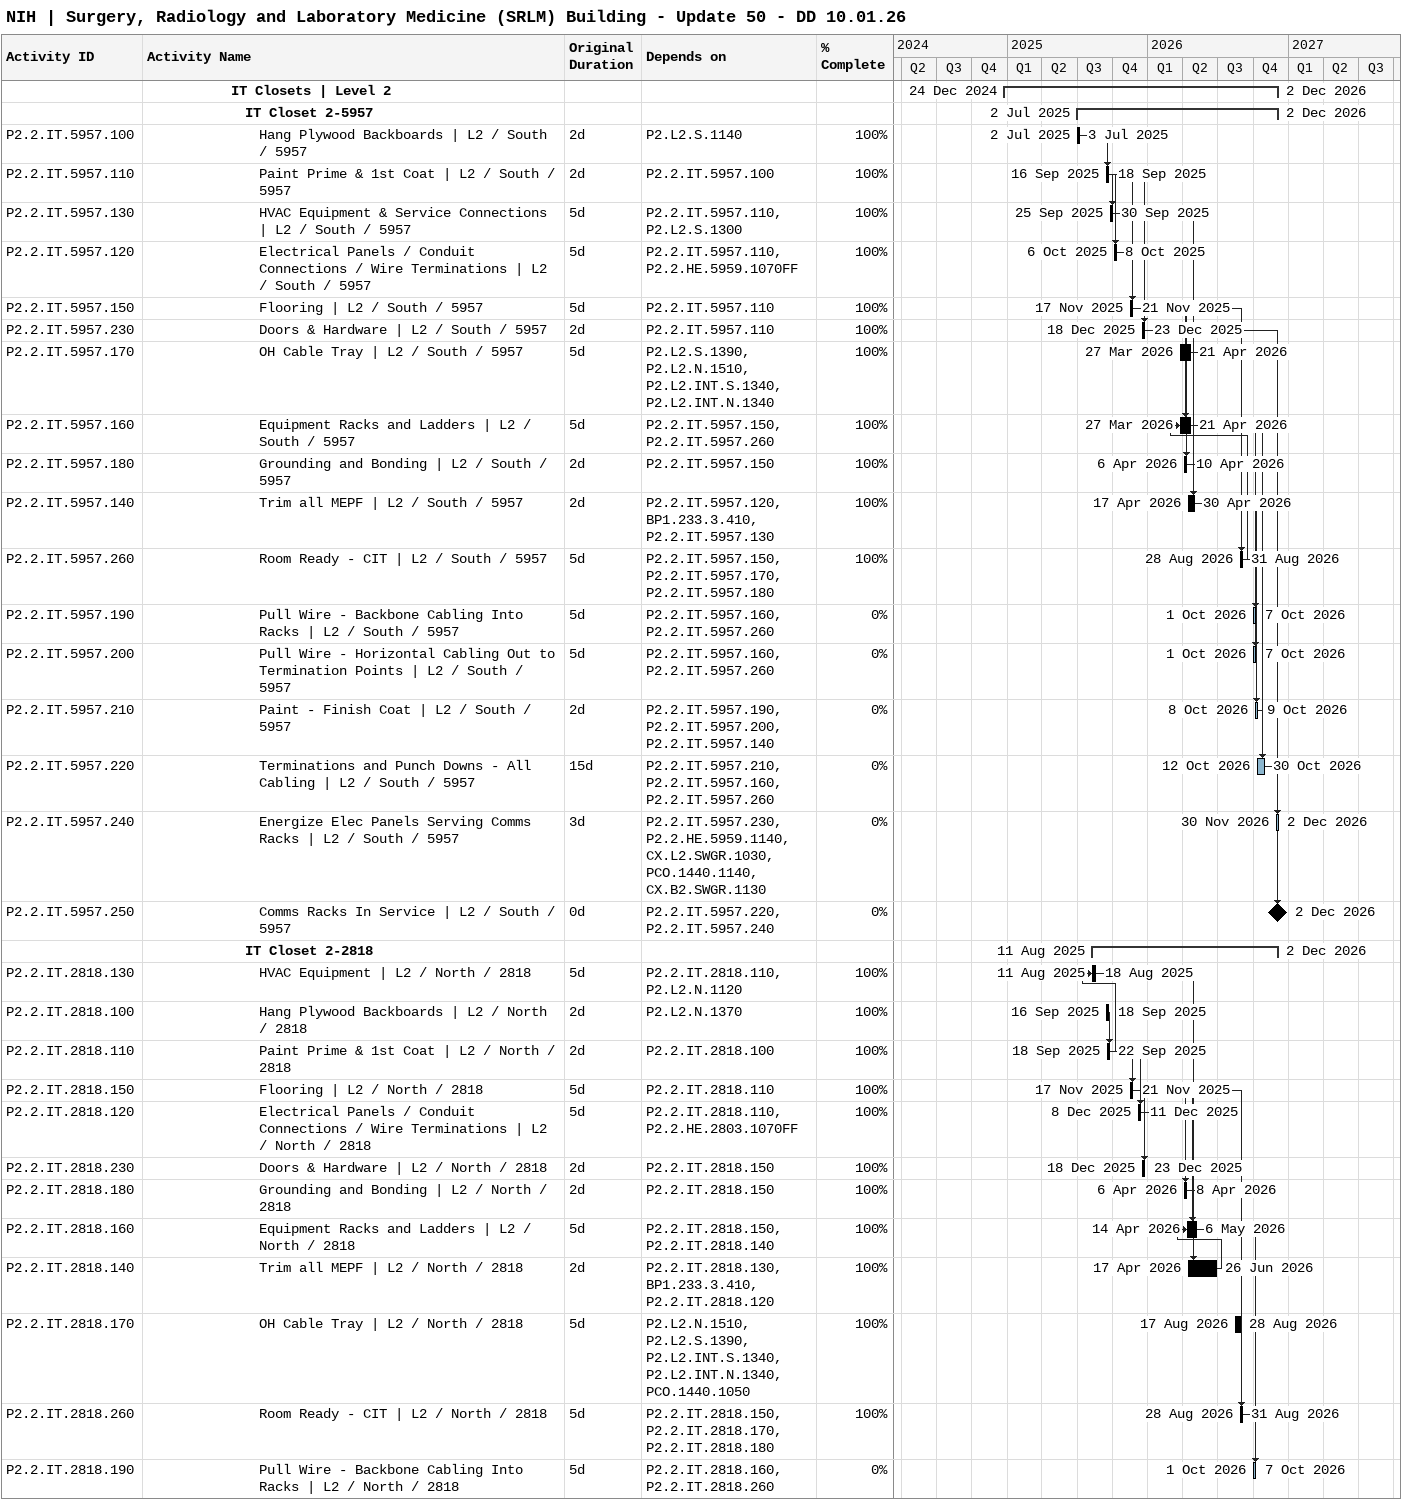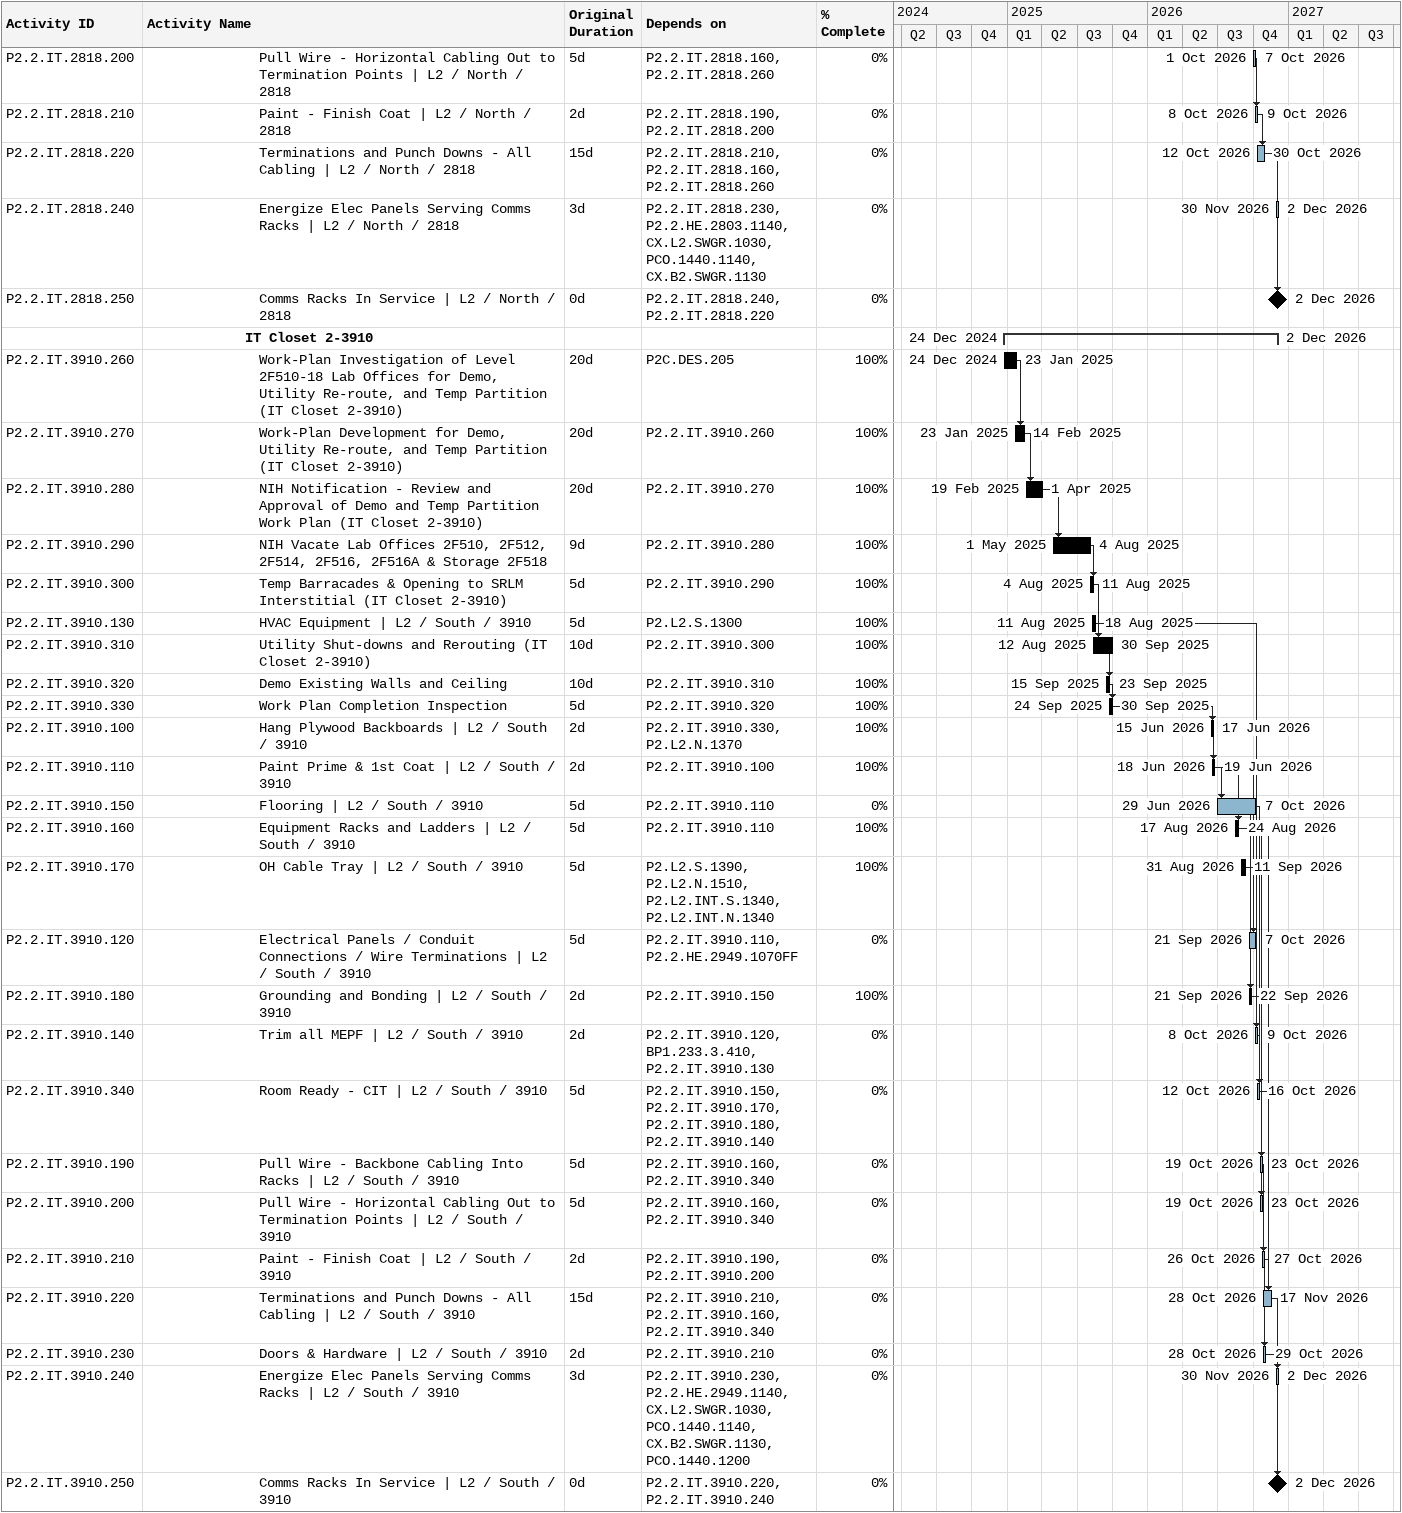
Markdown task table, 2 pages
NIH | Surgery, Radiology and Laboratory Medicine (SRLM) Building - Update 50 - DD 10.01.26

| ID | Level | Task | Original duration | Start | Finish | Predecessors | % complete |
|---|---|---|---|---|---|---|---|
|  | 7 | **IT Closets \| Level 2** |  | 2024-12-24 | 2026-12-02 |  |  |
|  | 8 | **IT Closet 2-5957** |  | 2025-07-02 | 2026-12-02 |  |  |
| P2.2.IT.5957.100 | 9 | Hang Plywood Backboards \| L2 / South / 5957 | 2d | 2025-07-02 | 2025-07-03 | P2.L2.S.1140 | 100 |
| P2.2.IT.5957.110 | 9 | Paint Prime & 1st Coat \| L2 / South / 5957 | 2d | 2025-09-16 | 2025-09-18 | P2.2.IT.5957.100 | 100 |
| P2.2.IT.5957.130 | 9 | HVAC Equipment & Service Connections \| L2 / South / 5957 | 5d | 2025-09-25 | 2025-09-30 | P2.2.IT.5957.110, P2.L2.S.1300 | 100 |
| P2.2.IT.5957.120 | 9 | Electrical Panels / Conduit Connections / Wire Terminations \| L2 / South / 5957 | 5d | 2025-10-06 | 2025-10-08 | P2.2.IT.5957.110, P2.2.HE.5959.1070FF | 100 |
| P2.2.IT.5957.150 | 9 | Flooring \| L2 / South / 5957 | 5d | 2025-11-17 | 2025-11-21 | P2.2.IT.5957.110 | 100 |
| P2.2.IT.5957.230 | 9 | Doors & Hardware \| L2 / South / 5957 | 2d | 2025-12-18 | 2025-12-23 | P2.2.IT.5957.110 | 100 |
| P2.2.IT.5957.170 | 9 | OH Cable Tray \| L2 / South / 5957 | 5d | 2026-03-27 | 2026-04-21 | P2.L2.S.1390, P2.L2.N.1510, P2.L2.INT.S.1340, P2.L2.INT.N.1340 | 100 |
| P2.2.IT.5957.160 | 9 | Equipment Racks and Ladders \| L2 / South / 5957 | 5d | 2026-03-27 | 2026-04-21 | P2.2.IT.5957.150, P2.2.IT.5957.260 | 100 |
| P2.2.IT.5957.180 | 9 | Grounding and Bonding \| L2 / South / 5957 | 2d | 2026-04-06 | 2026-04-10 | P2.2.IT.5957.150 | 100 |
| P2.2.IT.5957.140 | 9 | Trim all MEPF \| L2 / South / 5957 | 2d | 2026-04-17 | 2026-04-30 | P2.2.IT.5957.120, BP1.233.3.410, P2.2.IT.5957.130 | 100 |
| P2.2.IT.5957.260 | 9 | Room Ready - CIT \| L2 / South / 5957 | 5d | 2026-08-28 | 2026-08-31 | P2.2.IT.5957.150, P2.2.IT.5957.170, P2.2.IT.5957.180 | 100 |
| P2.2.IT.5957.190 | 9 | Pull Wire - Backbone Cabling Into Racks \| L2 / South / 5957 | 5d | 2026-10-01 | 2026-10-07 | P2.2.IT.5957.160, P2.2.IT.5957.260 | 0 |
| P2.2.IT.5957.200 | 9 | Pull Wire - Horizontal Cabling Out to Termination Points \| L2 / South / 5957 | 5d | 2026-10-01 | 2026-10-07 | P2.2.IT.5957.160, P2.2.IT.5957.260 | 0 |
| P2.2.IT.5957.210 | 9 | Paint - Finish Coat \| L2 / South / 5957 | 2d | 2026-10-08 | 2026-10-09 | P2.2.IT.5957.190, P2.2.IT.5957.200, P2.2.IT.5957.140 | 0 |
| P2.2.IT.5957.220 | 9 | Terminations and Punch Downs - All Cabling \| L2 / South / 5957 | 15d | 2026-10-12 | 2026-10-30 | P2.2.IT.5957.210, P2.2.IT.5957.160, P2.2.IT.5957.260 | 0 |
| P2.2.IT.5957.240 | 9 | Energize Elec Panels Serving Comms Racks \| L2 / South / 5957 | 3d | 2026-11-30 | 2026-12-02 | P2.2.IT.5957.230, P2.2.HE.5959.1140, CX.L2.SWGR.1030, PCO.1440.1140, CX.B2.SWGR.1130 | 0 |
| P2.2.IT.5957.250 | 9 | Comms Racks In Service \| L2 / South / 5957 | 0d | 2026-12-02 | 2026-12-02 | P2.2.IT.5957.220, P2.2.IT.5957.240 | 0 |
|  | 8 | **IT Closet 2-2818** |  | 2025-08-11 | 2026-12-02 |  |  |
| P2.2.IT.2818.130 | 9 | HVAC Equipment \| L2 / North / 2818 | 5d | 2025-08-11 | 2025-08-18 | P2.2.IT.2818.110, P2.L2.N.1120 | 100 |
| P2.2.IT.2818.100 | 9 | Hang Plywood Backboards \| L2 / North / 2818 | 2d | 2025-09-16 | 2025-09-18 | P2.L2.N.1370 | 100 |
| P2.2.IT.2818.110 | 9 | Paint Prime & 1st Coat \| L2 / North / 2818 | 2d | 2025-09-18 | 2025-09-22 | P2.2.IT.2818.100 | 100 |
| P2.2.IT.2818.150 | 9 | Flooring \| L2 / North / 2818 | 5d | 2025-11-17 | 2025-11-21 | P2.2.IT.2818.110 | 100 |
| P2.2.IT.2818.120 | 9 | Electrical Panels / Conduit Connections / Wire Terminations \| L2 / North / 2818 | 5d | 2025-12-08 | 2025-12-11 | P2.2.IT.2818.110, P2.2.HE.2803.1070FF | 100 |
| P2.2.IT.2818.230 | 9 | Doors & Hardware \| L2 / North / 2818 | 2d | 2025-12-18 | 2025-12-23 | P2.2.IT.2818.150 | 100 |
| P2.2.IT.2818.180 | 9 | Grounding and Bonding \| L2 / North / 2818 | 2d | 2026-04-06 | 2026-04-08 | P2.2.IT.2818.150 | 100 |
| P2.2.IT.2818.160 | 9 | Equipment Racks and Ladders \| L2 / North / 2818 | 5d | 2026-04-14 | 2026-05-06 | P2.2.IT.2818.150, P2.2.IT.2818.140 | 100 |
| P2.2.IT.2818.140 | 9 | Trim all MEPF \| L2 / North / 2818 | 2d | 2026-04-17 | 2026-06-26 | P2.2.IT.2818.130, BP1.233.3.410, P2.2.IT.2818.120 | 100 |
| P2.2.IT.2818.170 | 9 | OH Cable Tray \| L2 / North / 2818 | 5d | 2026-08-17 | 2026-08-28 | P2.L2.N.1510, P2.L2.S.1390, P2.L2.INT.S.1340, P2.L2.INT.N.1340, PCO.1440.1050 | 100 |
| P2.2.IT.2818.260 | 9 | Room Ready - CIT \| L2 / North / 2818 | 5d | 2026-08-28 | 2026-08-31 | P2.2.IT.2818.150, P2.2.IT.2818.170, P2.2.IT.2818.180 | 100 |
| P2.2.IT.2818.190 | 9 | Pull Wire - Backbone Cabling Into Racks \| L2 / North / 2818 | 5d | 2026-10-01 | 2026-10-07 | P2.2.IT.2818.160, P2.2.IT.2818.260 | 0 |
| P2.2.IT.2818.200 | 9 | Pull Wire - Horizontal Cabling Out to Termination Points \| L2 / North / 2818 | 5d | 2026-10-01 | 2026-10-07 | P2.2.IT.2818.160, P2.2.IT.2818.260 | 0 |
| P2.2.IT.2818.210 | 9 | Paint - Finish Coat \| L2 / North / 2818 | 2d | 2026-10-08 | 2026-10-09 | P2.2.IT.2818.190, P2.2.IT.2818.200 | 0 |
| P2.2.IT.2818.220 | 9 | Terminations and Punch Downs - All Cabling \| L2 / North / 2818 | 15d | 2026-10-12 | 2026-10-30 | P2.2.IT.2818.210, P2.2.IT.2818.160, P2.2.IT.2818.260 | 0 |
| P2.2.IT.2818.240 | 9 | Energize Elec Panels Serving Comms Racks \| L2 / North / 2818 | 3d | 2026-11-30 | 2026-12-02 | P2.2.IT.2818.230, P2.2.HE.2803.1140, CX.L2.SWGR.1030, PCO.1440.1140, CX.B2.SWGR.1130 | 0 |
| P2.2.IT.2818.250 | 9 | Comms Racks In Service \| L2 / North / 2818 | 0d | 2026-12-02 | 2026-12-02 | P2.2.IT.2818.240, P2.2.IT.2818.220 | 0 |
|  | 8 | **IT Closet 2-3910** |  | 2024-12-24 | 2026-12-02 |  |  |
| P2.2.IT.3910.260 | 9 | Work-Plan Investigation of Level 2F510-18 Lab Offices for Demo, Utility Re-route, and Temp Partition (IT Closet 2-3910) | 20d | 2024-12-24 | 2025-01-23 | P2C.DES.205 | 100 |
| P2.2.IT.3910.270 | 9 | Work-Plan Development for Demo, Utility Re-route, and Temp Partition (IT Closet 2-3910) | 20d | 2025-01-23 | 2025-02-14 | P2.2.IT.3910.260 | 100 |
| P2.2.IT.3910.280 | 9 | NIH Notification - Review and Approval of Demo and Temp Partition Work Plan (IT Closet 2-3910) | 20d | 2025-02-19 | 2025-04-01 | P2.2.IT.3910.270 | 100 |
| P2.2.IT.3910.290 | 9 | NIH Vacate Lab Offices 2F510, 2F512, 2F514, 2F516, 2F516A & Storage 2F518 | 9d | 2025-05-01 | 2025-08-04 | P2.2.IT.3910.280 | 100 |
| P2.2.IT.3910.300 | 9 | Temp Barracades & Opening to SRLM Interstitial (IT Closet 2-3910) | 5d | 2025-08-04 | 2025-08-11 | P2.2.IT.3910.290 | 100 |
| P2.2.IT.3910.130 | 9 | HVAC Equipment \| L2 / South / 3910 | 5d | 2025-08-11 | 2025-08-18 | P2.L2.S.1300 | 100 |
| P2.2.IT.3910.310 | 9 | Utility Shut-downs and Rerouting (IT Closet 2-3910) | 10d | 2025-08-12 | 2025-09-30 | P2.2.IT.3910.300 | 100 |
| P2.2.IT.3910.320 | 9 | Demo Existing Walls and Ceiling | 10d | 2025-09-15 | 2025-09-23 | P2.2.IT.3910.310 | 100 |
| P2.2.IT.3910.330 | 9 | Work Plan Completion Inspection | 5d | 2025-09-24 | 2025-09-30 | P2.2.IT.3910.320 | 100 |
| P2.2.IT.3910.100 | 9 | Hang Plywood Backboards \| L2 / South / 3910 | 2d | 2026-06-15 | 2026-06-17 | P2.2.IT.3910.330, P2.L2.N.1370 | 100 |
| P2.2.IT.3910.110 | 9 | Paint Prime & 1st Coat \| L2 / South / 3910 | 2d | 2026-06-18 | 2026-06-19 | P2.2.IT.3910.100 | 100 |
| P2.2.IT.3910.150 | 9 | Flooring \| L2 / South / 3910 | 5d | 2026-06-29 | 2026-10-07 | P2.2.IT.3910.110 | 0 |
| P2.2.IT.3910.160 | 9 | Equipment Racks and Ladders \| L2 / South / 3910 | 5d | 2026-08-17 | 2026-08-24 | P2.2.IT.3910.110 | 100 |
| P2.2.IT.3910.170 | 9 | OH Cable Tray \| L2 / South / 3910 | 5d | 2026-08-31 | 2026-09-11 | P2.L2.S.1390, P2.L2.N.1510, P2.L2.INT.S.1340, P2.L2.INT.N.1340 | 100 |
| P2.2.IT.3910.120 | 9 | Electrical Panels / Conduit Connections / Wire Terminations \| L2 / South / 3910 | 5d | 2026-09-21 | 2026-10-07 | P2.2.IT.3910.110, P2.2.HE.2949.1070FF | 0 |
| P2.2.IT.3910.180 | 9 | Grounding and Bonding \| L2 / South / 3910 | 2d | 2026-09-21 | 2026-09-22 | P2.2.IT.3910.150 | 100 |
| P2.2.IT.3910.140 | 9 | Trim all MEPF \| L2 / South / 3910 | 2d | 2026-10-08 | 2026-10-09 | P2.2.IT.3910.120, BP1.233.3.410, P2.2.IT.3910.130 | 0 |
| P2.2.IT.3910.340 | 9 | Room Ready - CIT \| L2 / South / 3910 | 5d | 2026-10-12 | 2026-10-16 | P2.2.IT.3910.150, P2.2.IT.3910.170, P2.2.IT.3910.180, P2.2.IT.3910.140 | 0 |
| P2.2.IT.3910.190 | 9 | Pull Wire - Backbone Cabling Into Racks \| L2 / South / 3910 | 5d | 2026-10-19 | 2026-10-23 | P2.2.IT.3910.160, P2.2.IT.3910.340 | 0 |
| P2.2.IT.3910.200 | 9 | Pull Wire - Horizontal Cabling Out to Termination Points \| L2 / South / 3910 | 5d | 2026-10-19 | 2026-10-23 | P2.2.IT.3910.160, P2.2.IT.3910.340 | 0 |
| P2.2.IT.3910.210 | 9 | Paint - Finish Coat \| L2 / South / 3910 | 2d | 2026-10-26 | 2026-10-27 | P2.2.IT.3910.190, P2.2.IT.3910.200 | 0 |
| P2.2.IT.3910.220 | 9 | Terminations and Punch Downs - All Cabling \| L2 / South / 3910 | 15d | 2026-10-28 | 2026-11-17 | P2.2.IT.3910.210, P2.2.IT.3910.160, P2.2.IT.3910.340 | 0 |
| P2.2.IT.3910.230 | 9 | Doors & Hardware \| L2 / South / 3910 | 2d | 2026-10-28 | 2026-10-29 | P2.2.IT.3910.210 | 0 |
| P2.2.IT.3910.240 | 9 | Energize Elec Panels Serving Comms Racks \| L2 / South / 3910 | 3d | 2026-11-30 | 2026-12-02 | P2.2.IT.3910.230, P2.2.HE.2949.1140, CX.L2.SWGR.1030, PCO.1440.1140, CX.B2.SWGR.1130, PCO.1440.1200 | 0 |
| P2.2.IT.3910.250 | 9 | Comms Racks In Service \| L2 / South / 3910 | 0d | 2026-12-02 | 2026-12-02 | P2.2.IT.3910.220, P2.2.IT.3910.240 | 0 |
